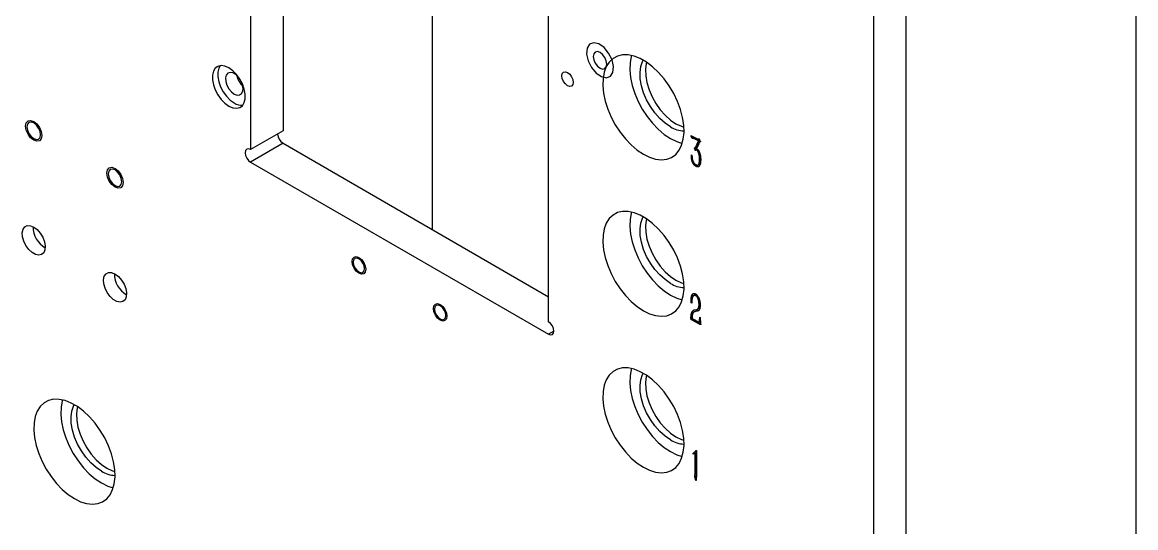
# Model space of a CAD drawing. Extents: x 2 to 292, y 3 to 207.
# Drawn here: x 263.15 to 292.2, y 134.4 to 147.59 of the extents above; entities that cross this region are included whole.
import ezdxf

# ---------------------------------------------------------------- set-up
doc = ezdxf.new("R2010")
doc.units = 0
doc.linetypes.add('SLD-中心线', pattern=[34.29, 30.48, -1.27, 1.27, -1.27])
doc.linetypes.add('SLD-实线', pattern=[0])
doc.layers.get('0').update_dxf_attribs({"linetype": 'CONTINUOUS'})
doc.layers.add('粗实线', color=7, linetype='SLD-实线')

msp = doc.modelspace()

# ---------------------------------------------------------------- linework, layer by layer
at = {"color": 7, "linetype": 'SLD-实线'}
for p, q in [((269.10182309, 170.55810228), (269.10182309, 144.26548839)), ((269.95035123, 170.39487378), (269.95035123, 144.75533326)), ((286.21380644, 121.15883069), (286.21380644, 168.51819642)), ((285.3652783, 120.66898582), (285.3652783, 168.02835155)), ((276.87999764, 139.7752438), (276.87999764, 166.06785769)), ((269.95035123, 144.75533326), (269.10182309, 144.26548839)), ((269.95035123, 144.42871688), (269.10182309, 143.93887201)), ((269.95035123, 144.42871688), (276.87999803, 140.42831693)), ((280.61382887, 144.62087081), (280.60545557, 144.61603701)), ((280.63091964, 144.55783904), (280.60545557, 144.61603701)), ((280.64506179, 144.56600313), (280.62380186, 144.61459213)), ((280.62775547, 144.61255907), (280.66030021, 144.59498935)), ((280.64506179, 144.56600313), (280.63091964, 144.55783904)), ((280.64101487, 144.55670903), (280.63091964, 144.55783904)), ((280.65515701, 144.56487312), (280.64101487, 144.55670903)), ((280.65515701, 144.56487312), (280.64506179, 144.56600313)), ((280.66030021, 144.59498935), (280.78852251, 144.53854127)), ((280.68875648, 144.55609003), (280.67461433, 144.54792595)), ((280.70505068, 144.53627106), (280.67461433, 144.54792595)), ((280.71919283, 144.54443515), (280.68875648, 144.55609003)), ((280.71919283, 144.54443515), (280.70505068, 144.53627106)), ((280.76110072, 144.41222079), (280.79364546, 144.49330394)), ((280.77524287, 144.42038488), (280.76110072, 144.41222079)), ((280.77524287, 144.42038488), (280.80778761, 144.50146803)), ((280.78852251, 144.53854127), (280.79861774, 144.5433269)), ((280.80778761, 144.50146803), (280.79364546, 144.49330394)), ((280.79861774, 144.5433269), (280.80675419, 144.54802534)), ((280.80675465, 144.54802423), (280.79861774, 144.5433269)), ((280.81895886, 144.52323266), (280.83839593, 144.48382532)), ((280.83415573, 144.467455), (280.82001359, 144.45929091)), ((280.83116353, 144.46346766), (280.82001359, 144.45929091)), ((280.84287203, 144.47022683), (280.83116353, 144.46346766)), ((280.84530568, 144.47163174), (280.83415573, 144.467455)), ((280.68681901, 144.31295182), (280.69495546, 144.31190862)), ((280.70291993, 144.30832753), (280.68877778, 144.30016345)), ((280.70505068, 144.25440518), (280.68877778, 144.30016345)), ((280.69495546, 144.31190862), (280.70821486, 144.30999562)), ((280.70291993, 144.30832753), (280.70208121, 144.31088078)), ((280.71919283, 144.26256927), (280.70291993, 144.30832753)), ((280.71919283, 144.26256927), (280.70505068, 144.25440518)), ((280.722357, 144.31815971), (280.70821486, 144.30999562)), ((280.7275002, 144.25901843), (280.72041848, 144.24779547)), ((280.74164234, 144.26718252), (280.7275002, 144.25901843)), ((280.7437731, 144.25188621), (280.7275002, 144.25901843)), ((280.76516895, 144.34184155), (280.73458192, 144.29251262)), ((280.75791524, 144.2600503), (280.74164234, 144.26718252)), ((280.75791524, 144.2600503), (280.7437731, 144.25188621)), ((269.10182309, 143.93887201), (276.87999764, 139.44862742)), ((280.60846907, 144.1245121), (280.61961902, 144.11807537)), ((280.6095238, 144.07814343), (280.60846907, 144.1245121)), ((280.62366594, 144.08630752), (280.6095238, 144.07814343)), ((280.78020513, 143.86590381), (280.7978828, 143.87610891)), ((280.83310101, 144.08284729), (280.81895886, 144.07468321)), ((280.74269707, 143.83559742), (280.72855492, 143.82743333)), ((280.61748827, 140.38768829), (280.60334612, 140.3795242)), ((280.68186623, 140.46410818), (280.66418855, 140.45390308)), ((280.7365194, 140.45868837), (280.72237725, 140.45052428)), ((280.61748827, 140.27842194), (280.60334612, 140.27025785)), ((280.61871497, 140.26138561), (280.60334612, 140.27025785)), ((280.61909511, 140.27749433), (280.61748827, 140.27842194)), ((280.61961902, 140.29966374), (280.61871497, 140.26138561)), ((280.70309191, 140.08931598), (280.74482782, 140.09584528)), ((280.76778235, 140.10262275), (280.78546002, 140.11282785)), ((280.81486933, 140.31010735), (280.80072719, 140.30194327)), ((280.61342004, 139.94601167), (280.5992779, 139.93784758)), ((280.62667944, 139.83030818), (280.61253729, 139.82214409)), ((280.81489064, 139.71124379), (280.61253729, 139.82214409)), ((280.62685142, 139.90783622), (280.62474197, 139.85981431)), ((280.62474197, 139.85981431), (280.80675419, 139.76170065)), ((280.82903278, 139.71940788), (280.62667944, 139.83030818)), ((280.69168433, 140.03833262), (280.67400666, 140.02812752)), ((280.728384, 140.04998138), (280.69024848, 140.03664355)), ((280.728384, 140.04998138), (280.71424186, 140.0418173)), ((280.76411422, 140.04939071), (280.71424186, 140.0418173)), ((280.77825637, 140.0575548), (280.728384, 140.04998138)), ((280.77825637, 140.0575548), (280.76411422, 140.04939071)), ((280.82212304, 139.79510832), (280.82619126, 139.89506698)), ((280.83626518, 139.8032724), (280.82212304, 139.79510832)), ((280.82619126, 139.89506698), (280.84035471, 139.8868906)), ((280.83626518, 139.8032724), (280.83968434, 139.8872771)), ((280.84035471, 139.8868906), (280.84547766, 139.72890643)), ((280.82903278, 139.71940788), (280.81489064, 139.71124379)), ((280.81515089, 139.75997428), (280.82929304, 139.76813836)), ((280.66630591, 136.35074884), (280.65216376, 136.34258476)), ((280.65623199, 136.32022692), (280.65216376, 136.34258476)), ((280.70911891, 136.3425901), (280.65623199, 136.32022692)), ((280.67037413, 136.32839101), (280.65623199, 136.32022692)), ((280.67037413, 136.32839101), (280.66630591, 136.35074884)), ((280.72326105, 136.35075419), (280.67037413, 136.32839101)), ((280.70821486, 135.88273142), (280.70911891, 136.3425901)), ((280.72326105, 136.35075419), (280.70911891, 136.3425901)), ((280.71529658, 136.40009445), (280.7275002, 136.41897455)), ((280.72943872, 136.40825854), (280.71529658, 136.40009445)), ((280.722357, 135.8908955), (280.72326105, 136.35075419)), ((280.7275002, 136.41897455), (280.73865015, 136.41253782)), ((280.72943872, 136.40825854), (280.73395581, 136.41524731)), ((280.73865015, 136.41253782), (280.73759542, 135.78938705)), ((280.7151246, 135.73064887), (280.70098246, 135.72248478)), ((280.71228308, 135.67368055), (280.70098246, 135.72248478)), ((280.722357, 135.8908955), (280.70821486, 135.88273142)), ((280.72642522, 135.68184463), (280.7151246, 135.73064887)), ((280.72642522, 135.68184463), (280.71228308, 135.67368055)), ((280.7172543, 135.65549926), (280.71228308, 135.67368055)), ((280.73139645, 135.66366335), (280.7172543, 135.65549926)), ((280.7300297, 135.64164966), (280.7244867, 135.63844975)), ((280.73139645, 135.66366335), (280.72642522, 135.68184463))]:
    msp.add_line(p, q, dxfattribs=at)
at = {"color": 7, "linetype": 'SLD-中心线'}
msp.add_line((273.83943869, 169.12944105), (273.83943869, 142.18359425), dxfattribs=at)
at = {"color": 8, "linetype": 'SLD-实线'}
msp.add_line((277.02141899, 139.53026822), (276.87999764, 139.44862742), dxfattribs=at)
at = {"color": 7, "linetype": 'SLD-实线', "flags": 128}
for points in [[(278.56160553, 146.27877555), (278.57542644, 146.42929461), (278.53566985, 146.60478596), (278.44838835, 146.77853263), (278.32686975, 146.92408328), (278.18961415, 147.01927913), (278.05751748, 147.04962748), (277.95069025, 147.01050806), (277.88539595, 146.90787646), (277.87157504, 146.75735741), (277.91133162, 146.58186606), (277.99861313, 146.40811938), (278.12013173, 146.26256873), (278.25738733, 146.16737289), (278.389484, 146.13702454), (278.49631123, 146.17614395), (278.56160553, 146.27877555)], [(278.22350074, 146.79746121), (278.15585123, 146.82097558), (278.09850074, 146.80983236), (278.06018037, 146.76572801), (278.04672404, 146.69537702), (278.06018037, 146.60948969), (278.09850074, 146.52114159), (278.15585123, 146.4437829), (278.22350074, 146.3891908), (278.29115025, 146.36567644), (278.34850074, 146.37681966), (278.38682111, 146.420924), (278.40027743, 146.49127499), (278.38682111, 146.57716232), (278.34850074, 146.66551043), (278.29115025, 146.74286911), (278.22350074, 146.79746121)], [(268.53613783, 145.40042663), (268.63936311, 145.35530969), (268.7365893, 145.34176143), (268.82216584, 145.36057023), (268.89111967, 145.41064284), (268.9394434, 145.48906798), (268.96432795, 145.5912893), (268.96432795, 145.71136579), (268.9394434, 145.8423182), (268.89111967, 145.97653735), (268.82216584, 146.10622174), (268.7365893, 146.22383511), (268.63936311, 146.32254244), (268.53613783, 146.39660625), (268.43291256, 146.4417238), (268.33568637, 146.45527145), (268.25010983, 146.43646264), (268.181156, 146.38639064), (268.13283253, 146.30796474), (268.10794772, 146.20574357), (268.10794772, 146.08566709), (268.13283253, 145.95471452), (268.181156, 145.82049614), (268.25010983, 145.69081114), (268.33568637, 145.57319776), (268.43291256, 145.47449105), (268.53613783, 145.40042663)], [(268.31018117, 146.45323578), (268.27425388, 146.38960555), (268.24936906, 146.28738438), (268.24936906, 146.16730789), (268.27425388, 146.03635533), (268.32257735, 145.90213694), (268.39153117, 145.77245194), (268.47710772, 145.65483857), (268.57433391, 145.55613185), (268.67755918, 145.48206743)], [(279.35487112, 144.14396909), (279.51678035, 144.06485538), (279.67489425, 144.01630432), (279.82550707, 143.99945443), (279.965089, 144.01470021), (280.09036734, 144.06168454), (280.19840658, 144.139306), (280.28667472, 144.24574502), (280.35310132, 144.37850769), (280.39613009, 144.53448114), (280.41475373, 144.71000959), (280.4085339, 144.90097949), (280.37761708, 145.10291416), (280.32272819, 145.31108025), (280.2451527, 145.52059951), (280.14671136, 145.72655922), (280.02970855, 145.92413368), (279.89688908, 146.10869058), (279.75136444, 146.27590515), (279.59654642, 146.42185737), (279.43606386, 146.54312626), (279.27367838, 146.6368694), (279.11319688, 146.70088912), (278.95837886, 146.73368598), (278.81285422, 146.73449059), (278.68003475, 146.70328378), (278.56303194, 146.64079789), (278.4645906, 146.54849614), (278.38701511, 146.42854363), (278.33212621, 146.28375091), (278.30120939, 146.11751204), (278.29498957, 145.93372339), (278.31361215, 145.73669316), (278.35664198, 145.53103913), (278.42306857, 145.32158194), (278.51133567, 145.1132313), (278.6193749, 144.9108704), (278.7446543, 144.71924216), (278.88423518, 144.54283912), (279.03484905, 144.38579455), (279.19296295, 144.25179119), (279.35487112, 144.14396909)], [(279.04702596, 146.71858362), (279.03923301, 146.69195497), (279.00831619, 146.5257161), (279.00209637, 146.34192746), (279.02071895, 146.14489722), (279.06374878, 145.9392432), (279.13017537, 145.72978601), (279.21844246, 145.52143537), (279.32648169, 145.31907447), (279.45176109, 145.12744623), (279.59134197, 144.95104319), (279.74195584, 144.79399862), (279.90006975, 144.65999525), (280.06197792, 144.55217316)], [(280.06197792, 144.85837597), (279.91993672, 144.95513702), (279.78246107, 145.07831303), (279.65396903, 145.22394483), (279.53859098, 145.38735169), (279.44003479, 145.56328162), (279.36146885, 145.7460801), (279.30541775, 145.92987172), (279.27368223, 146.10875), (279.26728434, 146.27696455), (279.28642849, 146.42910927), (279.33049829, 146.56029477), (279.34941906, 146.59672287)], [(279.43589672, 146.5432375), (279.42784984, 146.51075007), (279.40870569, 146.35860535), (279.41510358, 146.1903908), (279.4468391, 146.01151253), (279.50289019, 145.8277209), (279.58145613, 145.64492243), (279.68001232, 145.4689925), (279.79539038, 145.30558563), (279.92388242, 145.15995383), (280.06135806, 145.03677783), (280.20339927, 144.94001678)], [(268.67755918, 145.71478185), (268.75217833, 145.68608397), (268.81871135, 145.68925313), (268.86994822, 145.7239466), (268.90033689, 145.7864049), (268.90658384, 145.86985884), (268.88801288, 145.96526538), (268.84663574, 146.06228591), (268.78693657, 146.15040595), (268.71538466, 146.22007786), (268.6397337, 146.26375023), (268.56818179, 146.2766904), (268.50848262, 146.25749756), (268.46710548, 146.20825005), (268.44853452, 146.13428508), (268.45478148, 146.04361856), (268.48517014, 145.94607426), (268.53640701, 145.85222395), (268.60294003, 145.77223741), (268.67755918, 145.71478185)], [(277.37497234, 146.27495471), (277.43179788, 146.22909744), (277.47997278, 146.16411584), (277.51216138, 146.08990377), (277.52346517, 146.01775819), (277.51216138, 145.95866369), (277.47997278, 145.92161578), (277.43179788, 145.91225574), (277.37497234, 145.93200785), (277.31814679, 145.97786512), (277.26997295, 146.04284611), (277.23778329, 146.11705879), (277.22648056, 146.18920376), (277.23778329, 146.24829887), (277.26997295, 146.28534616), (277.31814679, 146.29470681), (277.37497234, 146.27495471)], [(263.44496901, 144.50991946), (263.3637896, 144.57542998), (263.29496901, 144.6682604), (263.24898457, 144.77427812), (263.23283698, 144.87734292), (263.24898457, 144.96176411), (263.29496901, 145.01468933), (263.3637896, 145.02806119), (263.44496901, 144.99984395), (263.52614843, 144.93433343), (263.59496901, 144.84150301), (263.64095346, 144.73548529), (263.65710105, 144.63242049), (263.64095346, 144.5479993), (263.59496901, 144.49507408), (263.52614843, 144.48170222), (263.44496901, 144.50991946)], [(263.44496903, 144.55074619), (263.51261854, 144.52723196), (263.56996901, 144.53837588), (263.60828939, 144.58247997), (263.62174569, 144.65283021), (263.60828939, 144.73871798), (263.56996901, 144.82706584), (263.51261854, 144.9044252), (263.44496903, 144.95901743), (263.37731945, 144.9825317), (263.31996905, 144.97138775), (263.28164861, 144.92728369), (263.26819231, 144.85693223), (263.28164861, 144.77104568), (263.31996905, 144.68269778), (263.37731945, 144.60533846), (263.44496903, 144.55074619)], [(280.20339927, 144.94001678), (280.34544047, 144.87278055), (280.41244553, 144.85162255)], [(280.06197792, 144.55217316), (280.22388714, 144.47305945), (280.36982482, 144.42718042)], [(269.10182309, 144.26548839), (269.0477039, 144.28429929), (269.00182337, 144.2753851), (268.9711668, 144.24010161), (268.96040197, 144.18382057), (268.9711668, 144.11511071), (269.00182337, 144.04443252), (269.0477039, 143.98254518), (269.10182309, 143.93887201)], [(265.56628935, 143.28530729), (265.48510994, 143.35081781), (265.41628935, 143.44364823), (265.37030491, 143.54966596), (265.35415732, 143.65273075), (265.37030491, 143.73715194), (265.41628935, 143.79007716), (265.48510994, 143.80344902), (265.56628935, 143.77523178), (265.64746877, 143.70972126), (265.71628935, 143.61689084), (265.7622738, 143.51087312), (265.77842139, 143.40780832), (265.7622738, 143.32338713), (265.71628935, 143.27046192), (265.64746877, 143.25709006), (265.56628935, 143.28530729)], [(265.56628933, 143.32613405), (265.6339389, 143.30261978), (265.69128931, 143.31376374), (265.72960975, 143.35786779), (265.74306605, 143.42821803), (265.72960975, 143.51410581), (265.69128931, 143.6024537), (265.6339389, 143.67981302), (265.56628933, 143.73440529), (265.49863982, 143.75791952), (265.44128935, 143.74677561), (265.40296897, 143.70267151), (265.38951267, 143.63232006), (265.40296897, 143.5464335), (265.44128935, 143.45808564), (265.49863982, 143.38072628), (265.56628933, 143.32613405)], [(279.35487112, 140.06126528), (279.51678035, 139.98215096), (279.67489425, 139.9336002), (279.82550707, 139.91675031), (279.965089, 139.93199578), (280.09036734, 139.97898042), (280.19840658, 140.05660218), (280.28667472, 140.1630412), (280.35310132, 140.29580357), (280.39613009, 140.45177733), (280.41475373, 140.62730547), (280.4085339, 140.81827537), (280.37761708, 141.02021004), (280.32272819, 141.22837644), (280.2451527, 141.43789554), (280.14671136, 141.64385494), (280.02970855, 141.84142987), (279.89688908, 142.02598662), (279.75136444, 142.19320118), (279.59654642, 142.33915355), (279.43606386, 142.46042198), (279.27367838, 142.55416513), (279.11319688, 142.6181853), (278.95837886, 142.65098201), (278.81285422, 142.65178662), (278.68003475, 142.62057997), (278.56303194, 142.55809362), (278.4645906, 142.46579217), (278.38701511, 142.34583981), (278.33212621, 142.20104679), (278.30120939, 142.03480792), (278.29498957, 141.85101927), (278.31361215, 141.65398934), (278.35664198, 141.44833501), (278.42306857, 141.23887813), (278.51133567, 141.03052749), (278.6193749, 140.82816628), (278.7446543, 140.63653774), (278.88423518, 140.460135), (279.03484905, 140.30309043), (279.19296295, 140.16908676), (279.35487112, 140.06126528)], [(279.04702596, 142.63587935), (279.03923301, 142.60925085), (279.00831619, 142.44301198), (279.00209637, 142.25922334), (279.02071895, 142.06219341), (279.06374878, 141.85653908), (279.13017537, 141.64708219), (279.21844246, 141.43873155), (279.32648169, 141.23637035), (279.45176109, 141.0447418), (279.59134197, 140.86833907), (279.74195584, 140.7112945), (279.90006975, 140.57729083), (280.06197792, 140.46946934)], [(280.06197792, 140.77567185), (279.91993672, 140.87243321), (279.78246107, 140.9956086), (279.65396903, 141.1412404), (279.53859098, 141.30464757), (279.44003479, 141.4805778), (279.36146885, 141.66337598), (279.30541775, 141.84716791), (279.27368223, 142.02604588), (279.26728434, 142.19426028), (279.28642849, 142.34640515), (279.33049829, 142.47759095), (279.34941906, 142.5140189)], [(279.43589672, 142.46053368), (279.42784984, 142.42804595), (279.40870569, 142.27590108), (279.41510358, 142.10768668), (279.4468391, 141.92880871), (279.50289019, 141.74501678), (279.58145613, 141.56221861), (279.68001232, 141.38628838), (279.79539038, 141.22288121), (279.92388242, 141.07724941), (280.06135806, 140.95407401), (280.20339927, 140.85731266)], [(263.44496903, 142.2440189), (263.53354893, 142.17746549), (263.61425817, 142.08598991), (263.67992533, 141.9777206), (263.72471551, 141.86227882), (263.74464906, 141.74992066), (263.73795469, 141.65062997), (263.70522727, 141.57323026), (263.64937479, 141.52459646), (263.57535992, 141.50905219), (263.48975928, 141.52797809), (263.40017872, 141.57969184), (263.31457807, 141.65959834), (263.2405632, 141.76059836), (263.18471073, 141.87371806), (263.1519833, 141.98890405), (263.14528894, 142.0959239), (263.16522242, 142.18526731), (263.21001267, 142.24899541), (263.27567983, 142.28144703), (263.35638907, 142.2797377), (263.44496903, 142.2440189)], [(271.93025039, 141.04041721), (271.86260087, 141.09500931), (271.80525039, 141.17236799), (271.76693001, 141.2607161), (271.75347369, 141.34660343), (271.76693001, 141.41695442), (271.80525039, 141.46105876), (271.86260087, 141.47220198), (271.93025039, 141.44868762), (271.9978999, 141.39409552), (272.05525039, 141.31673684), (272.09357076, 141.22838873), (272.10702708, 141.1425014), (272.09357076, 141.07215041), (272.05525039, 141.02804606), (271.9978999, 141.01690285), (271.93025039, 141.04041721)], [(271.93025015, 141.0730784), (271.98707622, 141.0533266), (272.03525059, 141.06268755), (272.06743972, 141.09973455), (272.07874298, 141.15882935), (272.06743972, 141.23097462), (272.03525059, 141.30518761), (271.98707622, 141.37016829), (271.93025015, 141.41602648), (271.87342461, 141.43577797), (271.82525023, 141.42641824), (271.7930611, 141.38937003), (271.78175785, 141.33027522), (271.7930611, 141.25812995), (271.82525023, 141.18391818), (271.87342461, 141.11893628), (271.93025015, 141.0730784)], [(265.56628933, 141.01940676), (265.65486929, 140.95285331), (265.73557853, 140.86137773), (265.80124569, 140.75310843), (265.84603594, 140.6376666), (265.86596942, 140.52530849), (265.85927505, 140.42601779), (265.82654763, 140.34861808), (265.77069515, 140.29998428), (265.69668028, 140.28444001), (265.61107964, 140.30336591), (265.52149908, 140.35507966), (265.43589844, 140.43498617), (265.36188357, 140.53598618), (265.30603109, 140.64910588), (265.27330367, 140.76429187), (265.2666093, 140.87131172), (265.28654285, 140.96065509), (265.33133303, 141.02438323), (265.39700019, 141.05683485), (265.47770943, 141.05512552), (265.56628933, 141.01940676)], [(280.20339927, 140.85731266), (280.34544047, 140.79007673), (280.41244553, 140.76891843)], [(280.06197792, 140.46946934), (280.22388714, 140.39035502), (280.36982482, 140.3444763)], [(274.05157073, 139.81580504), (273.98392122, 139.87039714), (273.92657073, 139.94775582), (273.88825036, 140.03610393), (273.87479403, 140.12199126), (273.88825036, 140.19234225), (273.92657073, 140.2364466), (273.98392122, 140.24758982), (274.05157073, 140.22407545), (274.11922024, 140.16948335), (274.17657073, 140.09212467), (274.2148911, 140.00377656), (274.22834742, 139.91788923), (274.2148911, 139.84753824), (274.17657073, 139.8034339), (274.11922024, 139.79229068), (274.05157073, 139.81580504)], [(274.0515711, 139.84846588), (274.10839665, 139.82871439), (274.15657049, 139.83807564), (274.18876015, 139.87512233), (274.20006288, 139.93421744), (274.18876015, 140.00636241), (274.15657049, 140.0805757), (274.10839665, 140.14555608), (274.0515711, 140.19141396), (273.99474556, 140.21116545), (273.94657066, 140.20180602), (273.91438206, 140.16475751), (273.90307827, 140.105663), (273.91438206, 140.03351743), (273.94657066, 139.95930596), (273.99474556, 139.89432376), (274.0515711, 139.84846588)], [(276.87999764, 139.44862742), (276.93411735, 139.4298156), (276.97999736, 139.43873071), (277.01065392, 139.47401359), (277.02141928, 139.53029433), (277.01065392, 139.59900448), (276.97999736, 139.66968329), (276.93411735, 139.73156971), (276.87999764, 139.7752438)], [(279.35487112, 135.97856146), (279.51678035, 135.89944714), (279.67489425, 135.85089578), (279.82550707, 135.83404649), (279.965089, 135.84929197), (280.09036734, 135.8962766), (280.19840658, 135.97389776), (280.28667472, 136.08033677), (280.35310132, 136.21309975), (280.39613009, 136.36907351), (280.41475373, 136.54460165), (280.4085339, 136.73557155), (280.37761708, 136.93750623), (280.32272819, 137.14567201), (280.2451527, 137.35519112), (280.14671136, 137.56115113), (280.02970855, 137.75872544), (279.89688908, 137.9432828), (279.75136444, 138.11049676), (279.59654642, 138.25644913), (279.43606386, 138.37771817), (279.27367838, 138.47146131), (279.11319688, 138.53548088), (278.95837886, 138.56827759), (278.81285422, 138.5690828), (278.68003475, 138.53787554), (278.56303194, 138.4753898), (278.4645906, 138.38308774), (278.38701511, 138.26313539), (278.33212621, 138.11834297), (278.30120939, 137.9521041), (278.29498957, 137.76831545), (278.31361215, 137.57128552), (278.35664198, 137.36563119), (278.42306857, 137.1561737), (278.51133567, 136.94782306), (278.6193749, 136.74546247), (278.7446543, 136.55383392), (278.88423518, 136.37743119), (279.03484905, 136.22038601), (279.19296295, 136.08638295), (279.35487112, 135.97856146)], [(279.04702596, 138.55317492), (279.03923301, 138.52654704), (279.00831619, 138.36030817), (279.00209637, 138.17651952), (279.02071895, 137.97948959), (279.06374878, 137.77383526), (279.13017537, 137.56437777), (279.21844246, 137.35602713), (279.32648169, 137.15366653), (279.45176109, 136.96203799), (279.59134197, 136.78563525), (279.74195584, 136.62859007), (279.90006975, 136.49458701), (280.06197792, 136.38676553)], [(280.06197792, 136.69296804), (279.91993672, 136.78972939), (279.78246107, 136.91290479), (279.65396903, 137.05853719), (279.53859098, 137.22194376), (279.44003479, 137.39787399), (279.36146885, 137.58067216), (279.30541775, 137.76446409), (279.27368223, 137.94334206), (279.26728434, 138.11155585), (279.28642849, 138.26370072), (279.33049829, 138.39488714), (279.34941906, 138.43131509)], [(279.43589672, 138.37782987), (279.42784984, 138.34534153), (279.40870569, 138.19319666), (279.41510358, 138.02498287), (279.4468391, 137.8461049), (279.50289019, 137.66231297), (279.58145613, 137.47951479), (279.68001232, 137.30358456), (279.79539038, 137.140178), (279.92388242, 136.99454559), (280.06135806, 136.8713702), (280.20339927, 136.77460884)], [(264.50562918, 135.16062747), (264.66753819, 135.08151206), (264.82565221, 135.03296184), (264.97626512, 135.01611128), (265.11584679, 135.03135813), (265.2411254, 135.07834261), (265.34916463, 135.15596376), (265.43743212, 135.26240316), (265.50385891, 135.39516603), (265.54688808, 135.55113834), (265.56551099, 135.72666812), (265.55929124, 135.91763676), (265.52837448, 136.1195714), (265.47348539, 136.32773791), (265.39591063, 136.5372566), (265.29746843, 136.7432171), (265.18046621, 136.94079168), (265.04764634, 137.12534805), (264.90212207, 137.29256301), (264.74730433, 137.43851461), (264.58682192, 137.55978418), (264.42443644, 137.65352732), (264.26395403, 137.7175468), (264.10913629, 137.75034396), (263.96361201, 137.75114774), (263.83079215, 137.71994193), (263.71378993, 137.65745524), (263.61534773, 137.56515368), (263.53777297, 137.4452009), (263.48288388, 137.30040799), (263.45196712, 137.13416908), (263.44574737, 136.95038161), (263.46437028, 136.75335028), (263.50739945, 136.54769754), (263.57382624, 136.33823994), (263.66209372, 136.12988907), (263.77013296, 135.92752847), (263.89541156, 135.73590039), (264.03499323, 135.55949598), (264.18560615, 135.40245257), (264.34372017, 135.26844822), (264.50562918, 135.16062747)], [(264.19778316, 137.73524142), (264.18999067, 137.70861206), (264.15907392, 137.54237315), (264.15285416, 137.35858568), (264.17147708, 137.16155434), (264.21450624, 136.95590161), (264.28093304, 136.74644401), (264.36920052, 136.53809314), (264.47723975, 136.33573254), (264.60251836, 136.14410445), (264.74210003, 135.96770004), (264.89271295, 135.81065663), (265.05082697, 135.67665229), (265.21273598, 135.56883153)], [(265.21273598, 135.87503405), (265.07069484, 135.97179415), (264.933219, 136.09496966), (264.80472709, 136.2406032), (264.68934894, 136.40400861), (264.59079285, 136.57994), (264.51222651, 136.7627384), (264.45617515, 136.94652926), (264.42444029, 137.12540807), (264.41804187, 137.29362216), (264.43718556, 137.4457673), (264.48125608, 137.57695208), (264.5001764, 137.6133803)], [(264.58665478, 137.55989466), (264.57860691, 137.52740811), (264.55946322, 137.37526297), (264.56586164, 137.20704887), (264.5975965, 137.02817007), (264.65364786, 136.8443792), (264.73221419, 136.6615808), (264.83077028, 136.48564941), (264.94614844, 136.32224401), (265.07464035, 136.17661046), (265.21211619, 136.05343495), (265.35415732, 135.95667485)], [(280.20339927, 136.77460884), (280.34544047, 136.70737292), (280.41244553, 136.686214)], [(280.06197792, 136.38676553), (280.22388714, 136.30765121), (280.36982482, 136.26177188)], [(265.35415732, 135.95667485), (265.49619846, 135.88943775), (265.56320314, 135.86828027)], [(265.21273598, 135.56883153), (265.37464499, 135.48971612), (265.52058203, 135.4438396)]]:
    msp.add_lwpolyline(points, dxfattribs=at)
at = {"color": 7, "linetype": 'SLD-实线'}
for centre, radius, start, end in [((269.25828807, 146.31540504), 0.53192639, 192.47864915, 227.516017469), ((268.87058833, 145.77316539), 0.34928251, 236.451355953, 275.409407246), ((280.44026926, 145.46149519), 0.71193899, 237.903042999, 268.00759626), ((270.10875509, 144.68346936), 0.29998434, 181.867726542, 238.126851554), ((264.05694604, 142.25027557), 0.62916788, 179.718187949, 240.27646939), ((266.17826641, 141.02566339), 0.62916788, 179.718187949, 240.27646939), ((280.44026881, 141.37878963), 0.71193754, 237.903011548, 268.007627711), ((280.44027414, 137.29609919), 0.71195169, 237.903220326, 268.007238685), ((265.59101761, 136.47812077), 0.71190631, 237.902315365, 268.00821495)]:
    msp.add_arc(centre, radius, start, end, dxfattribs=at)
for points, knots in [([(280.60545572, 144.61603689), (280.60438047, 144.61836065), (280.60254491, 144.62232755), (280.60102107, 144.62725153), (280.59988994, 144.63071418), (280.60090374, 144.63295826), (280.60491259, 144.63021974), (280.60793933, 144.62599092), (280.61180533, 144.6213716), (280.61625324, 144.61846808), (280.62164569, 144.61498965), (280.62559788, 144.6134174), (280.62775527, 144.61255916)], [0, 0, 0, 0, 0.1323589942, 0.2259509366, 0.2829398404, 0.3190947808, 0.3965341466, 0.519662492, 0.6050472624, 0.7088782, 0.8410843841, 1, 1, 1, 1]), ([(280.67461447, 144.54792582), (280.67325451, 144.54838075), (280.66954418, 144.54962192), (280.66268262, 144.55112332), (280.65280072, 144.55380317), (280.64527924, 144.55565769), (280.64101447, 144.55670922)], [0, 0, 0, 0, 0.1196153229, 0.3263432745, 0.6180282555, 1, 1, 1, 1]), ([(280.68875661, 144.5560899), (280.68739665, 144.55654483), (280.68368631, 144.557786), (280.67682476, 144.5592874), (280.66694285, 144.56196725), (280.65942137, 144.56382177), (280.6551566, 144.5648733)], [0, 0, 0, 0, 0.1196153229, 0.3263432745, 0.6180282555, 1, 1, 1, 1]), ([(280.79364587, 144.49330374), (280.7865675, 144.49659009), (280.77112284, 144.50376075), (280.75141273, 144.51375334), (280.73502448, 144.52220488), (280.72377934, 144.52760843), (280.71393241, 144.5322759), (280.707862, 144.53500651), (280.70505035, 144.53627126)], [0, 0, 0, 0, 0.2400190035, 0.5237096352, 0.6663477982, 0.7938844517, 0.9045326145, 1, 1, 1, 1]), ([(280.807788, 144.50146782), (280.80070963, 144.50475418), (280.78526497, 144.51192484), (280.76555486, 144.52191743), (280.74916662, 144.53036896), (280.73792147, 144.53577251), (280.72807455, 144.54043998), (280.72200414, 144.54317059), (280.71919248, 144.54443534)], [0, 0, 0, 0, 0.2400190035, 0.5237096352, 0.6663477982, 0.7938844517, 0.9045326145, 1, 1, 1, 1]), ([(280.72235661, 144.31816005), (280.72461362, 144.32225259), (280.72896145, 144.33013632), (280.73530318, 144.34148869), (280.74121944, 144.35185747), (280.74627962, 144.36172716), (280.75099801, 144.37051887), (280.75520035, 144.37845649), (280.75883145, 144.38557525), (280.76265423, 144.39359898), (280.76661904, 144.40198301), (280.77045731, 144.41022102), (280.77324855, 144.41607706), (280.77469162, 144.41919439), (280.77524271, 144.42038486)], [0, 0, 0, 0, 0.1229894698, 0.2369231346, 0.3428715186, 0.4387363517, 0.5255399363, 0.6043605121, 0.6736207002, 0.7333324295, 0.8330590293, 0.911996383, 0.9663927102, 1, 1, 1, 1]), ([(280.82001358, 144.45929093), (280.81675513, 144.45171569), (280.81057267, 144.43734272), (280.80166496, 144.41695043), (280.79351405, 144.39895192), (280.78635698, 144.38301207), (280.77978312, 144.36959606), (280.774356, 144.35812509), (280.76946983, 144.3492293), (280.76648119, 144.344096), (280.76516874, 144.34184171)], [0, 0, 0, 0, 0.188412596, 0.3574864497, 0.5096204518, 0.6434181449, 0.759306512, 0.8578576935, 0.9375783519, 1, 1, 1, 1]), ([(280.80675439, 144.54802521), (280.80700672, 144.54753269), (280.80804114, 144.54551364), (280.81026806, 144.5408446), (280.81422783, 144.53312267), (280.81722159, 144.52686433), (280.81895888, 144.52323261)], [0, 0, 0, 0, 0.0599600701, 0.2458029909, 0.5623379452, 1, 1, 1, 1]), ([(280.83839565, 144.48382542), (280.83970086, 144.48111503), (280.84186991, 144.47661079), (280.84347909, 144.47048083), (280.84183017, 144.46790894), (280.83952674, 144.46621815), (280.83579286, 144.46474578), (280.83283448, 144.46392909), (280.83116336, 144.46346777)], [0, 0, 0, 0, 0.2365048753, 0.3930336197, 0.4712979919, 0.5993756411, 0.7736958156, 1, 1, 1, 1]), ([(280.6887777, 144.30016364), (280.68760148, 144.30293264), (280.685551, 144.30775978), (280.68643994, 144.31139981), (280.68681895, 144.31295181)], [0, 0, 0, 0, 0.5736296112, 1, 1, 1, 1]), ([(280.72041896, 144.24779525), (280.71947375, 144.24643275), (280.71782603, 144.24405757), (280.71557443, 144.24096065), (280.71377611, 144.23942352), (280.71241114, 144.23799143), (280.71043797, 144.23987735), (280.70916882, 144.24316205), (280.70713996, 144.24809023), (280.70582022, 144.25207878), (280.70505035, 144.25440548)], [0, 0, 0, 0, 0.2073785631, 0.3615117357, 0.4704322932, 0.5360111529, 0.5809202493, 0.6659899241, 0.8051569835, 1, 1, 1, 1]), ([(280.70821447, 144.30999597), (280.71047148, 144.31408851), (280.71481932, 144.32197224), (280.72116105, 144.33332461), (280.7270773, 144.34369339), (280.73213748, 144.35356308), (280.73685587, 144.36235479), (280.74105821, 144.37029241), (280.74468931, 144.37741117), (280.7485121, 144.3854349), (280.75247691, 144.39381893), (280.75631518, 144.40205694), (280.75910641, 144.40791298), (280.76054949, 144.41103031), (280.76110057, 144.41222078)], [0, 0, 0, 0, 0.1229894698, 0.2369231346, 0.3428715186, 0.4387363517, 0.5255399363, 0.6043605121, 0.6736207002, 0.7333324295, 0.8330590293, 0.911996383, 0.9663927102, 1, 1, 1, 1]), ([(280.7230432, 144.25195269), (280.72255184, 144.25317927), (280.72113896, 144.25668693), (280.71996235, 144.26024286), (280.71919248, 144.26256956)], [0.70221778817, 0.70221778817, 0.70221778817, 0.70221778817, 0.80515698346, 1, 1, 1, 1]), ([(280.73458219, 144.29251233), (280.73819762, 144.29075853), (280.7451218, 144.2873997), (280.75568896, 144.28251812), (280.76720249, 144.27419518), (280.77730085, 144.26370176), (280.78589279, 144.25298702), (280.79277751, 144.24326473), (280.79935483, 144.23199715), (280.80606167, 144.21934317), (280.81278417, 144.20498033), (280.81896387, 144.18871699), (280.82539685, 144.17050576), (280.83344204, 144.14376733), (280.84213521, 144.10918659), (280.84741704, 144.06900708), (280.85002666, 144.03029975), (280.85040978, 144.00532137), (280.85060013, 143.99291033)], [0, 0, 0, 0, 0.04128383929, 0.07906583582, 0.12052724083, 0.17189025568, 0.20158688236, 0.23347318261, 0.26823045515, 0.30628798494, 0.34880305195, 0.39643241043, 0.44958545909, 0.50923379097, 0.63246952933, 0.75610072347, 0.87881341349, 1, 1, 1, 1]), ([(280.81895888, 144.07468323), (280.81733775, 144.08710441), (280.81413315, 144.11165823), (280.80672029, 144.14318883), (280.79942069, 144.16775195), (280.79290818, 144.1851642), (280.78552654, 144.20162059), (280.77716501, 144.21667576), (280.76868877, 144.22996234), (280.76018089, 144.2404745), (280.7517789, 144.24820685), (280.7463951, 144.25068123), (280.74377322, 144.25188624)], [0, 0, 0, 0, 0.2019199264, 0.3991492233, 0.4943861116, 0.5841091039, 0.6693606335, 0.7520378909, 0.8278781735, 0.8923571305, 0.9475785111, 1, 1, 1, 1]), ([(280.83310101, 144.08284731), (280.83147988, 144.09526849), (280.82827528, 144.11982231), (280.82086242, 144.15135292), (280.81356283, 144.17591603), (280.80705032, 144.19332828), (280.79966867, 144.20978467), (280.79130715, 144.22483984), (280.78283091, 144.23812642), (280.77432302, 144.24863858), (280.76592104, 144.25637093), (280.76053724, 144.25884531), (280.75791535, 144.26005032)], [0, 0, 0, 0, 0.2019199264, 0.3991492233, 0.4943861116, 0.5841091039, 0.6693606335, 0.7520378909, 0.8278781735, 0.8923571305, 0.9475785111, 1, 1, 1, 1]), ([(280.72855528, 143.82743322), (280.72413487, 143.82989806), (280.7156305, 143.83464014), (280.70329513, 143.8429208), (280.69206032, 143.85206064), (280.68152394, 143.86175369), (280.67165628, 143.8731598), (280.66223075, 143.88675723), (280.65274227, 143.90227823), (280.64364471, 143.91985523), (280.6353185, 143.93878233), (280.62803828, 143.95860429), (280.62198943, 143.97899298), (280.6159761, 144.00651081), (280.61087929, 144.04020142), (280.60997128, 144.06561931), (280.60952388, 144.07814341)], [0, 0, 0, 0, 0.0592020371, 0.1138979289, 0.1653534418, 0.2125899122, 0.2607280137, 0.3122670191, 0.369876614, 0.4328497908, 0.4996522478, 0.5676799241, 0.6382674426, 0.7112755879, 0.8577375419, 1, 1, 1, 1]), ([(280.61961895, 144.11807534), (280.62047156, 144.11079734), (280.62210438, 144.09685933), (280.62447951, 144.07673913), (280.62693949, 144.05822796), (280.62971183, 144.03640191), (280.63432906, 144.01102524), (280.6421077, 143.98209157), (280.65265662, 143.95534887), (280.66504235, 143.9311793), (280.6795282, 143.91046321), (280.69503555, 143.89371863), (280.71084033, 143.88091549), (280.72131202, 143.87491606), (280.72644586, 143.87197478)], [0, 0, 0, 0, 0.0828350928, 0.1586365499, 0.2288994498, 0.2921353999, 0.4059923642, 0.5102199197, 0.6053877198, 0.6943021418, 0.7769800436, 0.8541676407, 0.9285043236, 1, 1, 1, 1]), ([(280.74269742, 143.8355973), (280.738277, 143.83806214), (280.72977263, 143.84280422), (280.71743727, 143.85108488), (280.70620246, 143.86022472), (280.69566608, 143.86991777), (280.68579841, 143.88132388), (280.67637289, 143.89492131), (280.6668844, 143.91044231), (280.65778684, 143.92801931), (280.64946064, 143.94694641), (280.64218042, 143.96676837), (280.63613156, 143.98715706), (280.63011823, 144.0146749), (280.62502143, 144.0483655), (280.62411342, 144.07378339), (280.62366602, 144.08630749)], [0, 0, 0, 0, 0.0592020371, 0.1138979289, 0.1653534418, 0.2125899122, 0.2607280137, 0.3122670191, 0.369876614, 0.4328497908, 0.4996522478, 0.5676799241, 0.6382674426, 0.7112755879, 0.8577375419, 1, 1, 1, 1]), ([(280.72644586, 143.87197478), (280.73057596, 143.87000179), (280.73866511, 143.86613753), (280.75039526, 143.86243249), (280.76124328, 143.86140269), (280.77138403, 143.86223995), (280.78051171, 143.86569645), (280.78872667, 143.8712359), (280.7956837, 143.87943428), (280.80348056, 143.89363307), (280.81105792, 143.91503893), (280.81675927, 143.94449294), (280.82046924, 143.97575233), (280.82221216, 144.00798011), (280.82244965, 144.04058421), (280.82011824, 144.0633582), (280.81895888, 144.07468323)], [0, 0, 0, 0, 0.0462742942, 0.0906320896, 0.1336538571, 0.1771412102, 0.2205959898, 0.2654616346, 0.3119800863, 0.3614012034, 0.465890475, 0.5742588035, 0.6839833759, 0.7913364673, 0.8962360003, 1, 1, 1, 1]), ([(280.85060013, 143.99291033), (280.85019802, 143.98351197), (280.84943413, 143.96565812), (280.847588, 143.94087187), (280.84483303, 143.91978206), (280.84082088, 143.89652824), (280.83374517, 143.87236316), (280.82500403, 143.85134627), (280.81670445, 143.83736057), (280.80970974, 143.82894765), (280.80204855, 143.82223147), (280.79381559, 143.81723651), (280.78525162, 143.81416978), (280.7769399, 143.81207866), (280.76852928, 143.81206482), (280.75764097, 143.81428278), (280.74433521, 143.81916013), (280.73373774, 143.82471616), (280.72855528, 143.82743322)], [0, 0, 0, 0, 0.0945470073, 0.1796089563, 0.2542485635, 0.3190557719, 0.4342840091, 0.5420059935, 0.5926257155, 0.6407393147, 0.6872810409, 0.7319214269, 0.7739378525, 0.8119574499, 0.8475652687, 0.8799376646, 0.9412861992, 1, 1, 1, 1]), ([(280.79553763, 143.87631452), (280.79700415, 143.87668536), (280.81655742, 143.88162988), (280.83471577, 143.95645693), (280.8337474, 144.03225319), (280.83310101, 144.08284729)], [0, 0, 0, 0, 0.0262520875, 0.3500220866, 1, 1, 1, 1]), ([(280.80934072, 143.82991845), (280.80767207, 143.82779942), (280.80015937, 143.81825895), (280.77542564, 143.81934558), (280.75362655, 143.83017023), (280.74269707, 143.83559742)], [0, 0, 0, 0, 0.1246288148, 0.5611123024, 1, 1, 1, 1]), ([(280.6033463, 140.2702579), (280.60302964, 140.27606534), (280.60242595, 140.28713674), (280.60180302, 140.30280982), (280.60153995, 140.31671131), (280.60127642, 140.33362585), (280.60168285, 140.35453073), (280.60277416, 140.37092779), (280.6033463, 140.37952439)], [0, 0, 0, 0, 0.1545900631, 0.2947137172, 0.4204170565, 0.5317754468, 0.7545206276, 1, 1, 1, 1]), ([(280.6033463, 140.37952439), (280.60374226, 140.38591359), (280.60450801, 140.39826956), (280.60652892, 140.41554798), (280.60886773, 140.43129021), (280.6119084, 140.44561152), (280.61601685, 140.45897237), (280.62186567, 140.47142021), (280.62916025, 140.48366712), (280.6377786, 140.49520742), (280.64723497, 140.50533215), (280.65784935, 140.511886), (280.66895816, 140.51513881), (280.68077768, 140.51406816), (280.69212612, 140.51109415), (280.70247497, 140.50793382), (280.71177476, 140.50453173), (280.71765036, 140.50134969), (280.72041896, 140.49985031)], [0, 0, 0, 0, 0.0774076068, 0.1496974402, 0.2169127239, 0.2793205481, 0.3416291752, 0.4083827279, 0.4798277827, 0.5572590634, 0.6333532662, 0.7013277624, 0.7623922084, 0.8193691989, 0.872926261, 0.920872178, 0.9627147236, 1, 1, 1, 1]), ([(280.61748844, 140.27842199), (280.61717177, 140.28422942), (280.61656808, 140.29530083), (280.61594515, 140.31097391), (280.61568209, 140.32487539), (280.61541855, 140.34178993), (280.61582499, 140.36269481), (280.61691629, 140.37909187), (280.61748844, 140.38768847)], [0, 0, 0, 0, 0.1545900631, 0.2947137172, 0.4204170565, 0.5317754468, 0.7545206276, 1, 1, 1, 1]), ([(280.61748827, 140.38768829), (280.62144324, 140.42964595), (280.62677988, 140.48626144), (280.66145639, 140.50823454), (280.67043419, 140.51392341)], [0, 0, 0, 0, 0.7410986419, 1, 1, 1, 1]), ([(280.7223777, 140.45052398), (280.7193609, 140.45230121), (280.71334368, 140.45584601), (280.7043813, 140.45945042), (280.69566415, 140.46119199), (280.68421338, 140.46183811), (280.67098179, 140.45836672), (280.65705454, 140.44964413), (280.64556678, 140.43580835), (280.63672208, 140.41719616), (280.63007152, 140.39401403), (280.62467257, 140.36684711), (280.62112747, 140.33496371), (280.62013702, 140.31178707), (280.61961895, 140.29966395)], [0, 0, 0, 0, 0.0391112931, 0.0780102157, 0.1169691549, 0.1578020756, 0.2406171963, 0.3272798024, 0.4176661505, 0.5130934466, 0.6164119764, 0.7328591251, 0.8602653064, 1, 1, 1, 1]), ([(280.7365194, 140.45868837), (280.72703868, 140.46304343), (280.70803461, 140.47177315), (280.68811304, 140.47065588), (280.68209483, 140.4629101), (280.68114476, 140.4616873)], [0, 0, 0, 0, 0.45603736807, 0.914126622, 1, 1, 1, 1]), ([(280.72041896, 140.49985031), (280.72394726, 140.49751305), (280.73091907, 140.4928947), (280.74117441, 140.48422408), (280.75107897, 140.47454072), (280.76374723, 140.46016324), (280.77856072, 140.44053582), (280.79116306, 140.41871633), (280.79988352, 140.40036869), (280.80602622, 140.38549183), (280.81146963, 140.36969706), (280.81830556, 140.34736646), (280.82545689, 140.31884194), (280.83061406, 140.28505226), (280.83392071, 140.25114596), (280.83543361, 140.2175616), (280.83571492, 140.18501062), (280.83406802, 140.16483804), (280.83327278, 140.15509729)], [0, 0, 0, 0, 0.0356737172, 0.0704901625, 0.1059324645, 0.1413166763, 0.2123426185, 0.2829819307, 0.3198990303, 0.3581704549, 0.3996718036, 0.4432849529, 0.5330852276, 0.6241819138, 0.7171450941, 0.8146670606, 0.910508084, 1, 1, 1, 1]), ([(280.80072748, 140.30194283), (280.7992435, 140.30943379), (280.79634924, 140.32404366), (280.79087123, 140.34584524), (280.78378029, 140.36691489), (280.77619051, 140.38715469), (280.76668194, 140.40652537), (280.75401639, 140.42380672), (280.73905376, 140.43910897), (280.72810897, 140.44660084), (280.7223777, 140.45052398)], [0, 0, 0, 0, 0.1376383355, 0.2684404599, 0.3945672022, 0.5156648369, 0.6323150572, 0.746084726, 0.8670365612, 1, 1, 1, 1]), ([(280.81486962, 140.31010691), (280.81338564, 140.31759787), (280.81049137, 140.33220774), (280.80501337, 140.35400932), (280.79792243, 140.37507897), (280.79033264, 140.39531877), (280.78082408, 140.41468945), (280.76815853, 140.4319708), (280.75319589, 140.44727305), (280.74225111, 140.45476492), (280.73651984, 140.45868806)], [0, 0, 0, 0, 0.1376383355, 0.2684404599, 0.3945672022, 0.5156648369, 0.6323150572, 0.746084726, 0.8670365612, 1, 1, 1, 1]), ([(280.59927814, 139.93784729), (280.60002961, 139.94397653), (280.60147719, 139.95578356), (280.60442046, 139.97228298), (280.60755847, 139.98736376), (280.61096403, 140.00097364), (280.6147236, 140.01298066), (280.61882717, 140.02337436), (280.62308115, 140.03247206), (280.62947085, 140.04185336), (280.63759165, 140.05141205), (280.64682863, 140.06144107), (280.65572203, 140.06933761), (280.66734614, 140.07696291), (280.68308297, 140.08352586), (280.6963029, 140.08735173), (280.7030916, 140.08931639)], [0, 0, 0, 0, 0.07882078722, 0.1518361971, 0.22038028745, 0.28453552783, 0.34308129597, 0.39683600762, 0.44662441799, 0.49237379784, 0.5753254167, 0.64967116641, 0.71503434884, 0.77269350618, 0.88327362023, 1, 1, 1, 1]), ([(280.74482793, 140.09584498), (280.74816937, 140.09648142), (280.75458155, 140.09770274), (280.76343813, 140.10042775), (280.7709887, 140.10420118), (280.77749554, 140.10922066), (280.78338585, 140.1159751), (280.78822333, 140.12584033), (280.79333743, 140.13779775), (280.79930018, 140.15755227), (280.8054482, 140.18462076), (280.80780501, 140.22108954), (280.80654598, 140.26013629), (280.80269689, 140.28779241), (280.80072748, 140.30194283)], [0, 0, 0, 0, 0.0529678247, 0.1016446064, 0.1471467765, 0.1890051094, 0.2335107609, 0.2863081436, 0.3467687885, 0.4168237299, 0.5627531759, 0.7050999275, 0.8491125977, 1, 1, 1, 1]), ([(280.83327278, 140.15509729), (280.8316607, 140.14553601), (280.82841249, 140.12627081), (280.82141624, 140.10485696), (280.81489144, 140.08927304), (280.80943637, 140.07945531), (280.80360767, 140.07134084), (280.79517942, 140.06263096), (280.78230837, 140.05465165), (280.77038125, 140.05120317), (280.76411403, 140.04939113)], [0, 0, 0, 0, 0.1863645765, 0.3755097409, 0.4661917656, 0.5497391132, 0.6275700105, 0.698854928, 0.8417605491, 1, 1, 1, 1]), ([(280.77993697, 140.11799898), (280.7877832, 140.12193214), (280.81134198, 140.13374169), (280.82316314, 140.20564733), (280.81801341, 140.27050789), (280.81486933, 140.31010735)], [0, 0, 0, 0, 0.1628192093, 0.4888741281, 1, 1, 1, 1]), ([(280.61253733, 139.82214437), (280.61007752, 139.82355608), (280.60522906, 139.82633866), (280.60026052, 139.83477434), (280.59817483, 139.84279396), (280.59713095, 139.85141307), (280.59643174, 139.86245195), (280.59609588, 139.88093779), (280.59681394, 139.90654989), (280.59843134, 139.92709224), (280.59927814, 139.93784729)], [0, 0, 0, 0, 0.0695467376, 0.1370817554, 0.1845080112, 0.2515949244, 0.3414313525, 0.4544905149, 0.7143957736, 1, 1, 1, 1]), ([(280.62667947, 139.83030845), (280.62421966, 139.83172016), (280.61937119, 139.83450274), (280.61440266, 139.84293842), (280.61231697, 139.85095804), (280.61127309, 139.85957716), (280.61057388, 139.87061604), (280.61023802, 139.88910187), (280.61095607, 139.91471397), (280.61257348, 139.93525632), (280.61342028, 139.94601137)], [0, 0, 0, 0, 0.0695467376, 0.1370817554, 0.1845080112, 0.2515949244, 0.3414313525, 0.4544905149, 0.7143957736, 1, 1, 1, 1]), ([(280.61342028, 139.94601137), (280.61417174, 139.95214061), (280.61561932, 139.96394764), (280.6185626, 139.98044706), (280.6217006, 139.99552784), (280.62510616, 140.00913772), (280.62886574, 140.02114474), (280.63296931, 140.03153844), (280.63722329, 140.04063614), (280.64306442, 140.04921204), (280.64754228, 140.05462345), (280.65027612, 140.05776705)], [0, 0, 0, 0, 0.07882078722, 0.1518361971, 0.22038028745, 0.28453552783, 0.34308129597, 0.39683600762, 0.44662441799, 0.49237379784, 0.56000182062, 0.56000182062, 0.56000182062, 0.56000182062]), ([(280.71424138, 140.04181783), (280.7078861, 140.04050441), (280.69583529, 140.03801391), (280.67974413, 140.03187145), (280.66623829, 140.02340829), (280.65602987, 140.01132283), (280.6481012, 139.99739345), (280.64106079, 139.98287546), (280.63574564, 139.96546182), (280.6319653, 139.94928556), (280.62938724, 139.93535538), (280.62809583, 139.92534773), (280.62704674, 139.91644957), (280.62691368, 139.91058738), (280.62685124, 139.90783639)], [0, 0, 0, 0, 0.1211310207, 0.2296875325, 0.3294775053, 0.4277138618, 0.5219775054, 0.6114571941, 0.7044365456, 0.813601545, 0.8692379131, 0.9188805844, 0.9619326001, 1, 1, 1, 1]), ([(280.80675439, 139.76170064), (280.80908992, 139.76050317), (280.81319204, 139.75839992), (280.81713442, 139.76108706), (280.81801195, 139.76664033), (280.81956907, 139.77319487), (280.82072669, 139.78321045), (280.8216197, 139.79081982), (280.822123, 139.7951084)], [0, 0, 0, 0, 0.1543175334, 0.2710428951, 0.3635619798, 0.5145147121, 0.7263841821, 1, 1, 1, 1]), ([(280.82902119, 139.76867249), (280.82955903, 139.76883025), (280.83305531, 139.76985584), (280.8330774, 139.78510882), (280.83498964, 139.79600452), (280.83626518, 139.8032724)], [0, 0, 0, 0, 0.0570769569, 0.3710320734, 1, 1, 1, 1]), ([(280.84547726, 139.72890693), (280.84564852, 139.72579419), (280.84594806, 139.72034999), (280.84609387, 139.71329268), (280.84609799, 139.7084348), (280.8460344, 139.70455118), (280.84494097, 139.70175478), (280.84392496, 139.69836415), (280.83996158, 139.69840525), (280.83426451, 139.70097518), (280.82560623, 139.70495533), (280.81881076, 139.70894339), (280.81489071, 139.71124395)], [0, 0, 0, 0, 0.1385018147, 0.24223982, 0.3193529914, 0.3619812046, 0.4200562765, 0.4878496499, 0.5402948042, 0.6404258339, 0.7925751149, 1, 1, 1, 1]), ([(280.85605523, 139.70894462), (280.85535421, 139.70819931), (280.84977204, 139.70226448), (280.83870767, 139.71141047), (280.82903278, 139.71940788)], [0, 0, 0, 0, 0.1255826188, 1, 1, 1, 1]), ([(280.65216424, 136.34258461), (280.65646314, 136.34523244), (280.66452159, 136.35019593), (280.67529126, 136.35782336), (280.68414893, 136.36472489), (280.69337479, 136.37344495), (280.70370419, 136.38496212), (280.71133213, 136.39491992), (280.71529609, 136.40009463)], [0, 0, 0, 0, 0.1795309137, 0.3365381032, 0.4680308961, 0.5762760266, 0.7798061165, 1, 1, 1, 1]), ([(280.66630638, 136.35074869), (280.67060527, 136.35339653), (280.67866373, 136.35836001), (280.68943339, 136.36598745), (280.69829107, 136.37288897), (280.70751693, 136.38160903), (280.71784633, 136.3931262), (280.72547426, 136.403084), (280.72943822, 136.40825871)], [0, 0, 0, 0, 0.1795309137, 0.3365381032, 0.4680308961, 0.5762760266, 0.7798061165, 1, 1, 1, 1]), ([(280.70098218, 135.72248447), (280.69962185, 135.72724787), (280.69725223, 135.73554547), (280.6948618, 135.74604234), (280.69304834, 135.75291076), (280.69256634, 135.75790762), (280.69488815, 135.76099333), (280.69659808, 135.766821), (280.69922921, 135.77400071), (280.7017139, 135.78283307), (280.70390847, 135.79265922), (280.70588539, 135.80350366), (280.70700577, 135.81636077), (280.70755536, 135.82893688), (280.70797714, 135.84110701), (280.70805377, 135.85301364), (280.70826512, 135.86704181), (280.70823211, 135.877269), (280.70821447, 135.88273106)], [0, 0, 0, 0, 0.0762724811, 0.132862725, 0.1695219286, 0.1871371135, 0.2149891664, 0.2578512575, 0.3144415014, 0.378948551, 0.4479515891, 0.5173412019, 0.5963898835, 0.6896293741, 0.7475926645, 0.8179394206, 0.9027664682, 1, 1, 1, 1]), ([(280.71512432, 135.73064855), (280.71376399, 135.73541195), (280.71139436, 135.74370955), (280.70900394, 135.75420642), (280.70719048, 135.76107484), (280.70670847, 135.7660717), (280.70903028, 135.76915741), (280.71074022, 135.77498508), (280.71337135, 135.78216479), (280.71585604, 135.79099715), (280.71805061, 135.8008233), (280.72002753, 135.81166774), (280.72114791, 135.82452485), (280.7216975, 135.83710096), (280.72211927, 135.8492711), (280.7221959, 135.86117772), (280.72240726, 135.87520589), (280.72237424, 135.88543308), (280.72235661, 135.89089514)], [0, 0, 0, 0, 0.0762724811, 0.132862725, 0.1695219286, 0.1871371135, 0.2149891664, 0.2578512575, 0.3144415014, 0.378948551, 0.4479515891, 0.5173412019, 0.5963898835, 0.6896293741, 0.7475926645, 0.8179394206, 0.9027664682, 1, 1, 1, 1]), ([(280.73759564, 135.78938753), (280.73747549, 135.78383155), (280.73724511, 135.7731786), (280.73722642, 135.75775749), (280.73678692, 135.74403906), (280.73675191, 135.73152685), (280.73642511, 135.72063922), (280.73604719, 135.71123488), (280.73601128, 135.70306887), (280.73534281, 135.69064146), (280.73454624, 135.67348396), (280.73257078, 135.6564788), (280.73099817, 135.64445718), (280.72939949, 135.63949436), (280.72737411, 135.6360066), (280.7253528, 135.63771657), (280.72448712, 135.63844891)], [0, 0, 0, 0, 0.1035990043, 0.1986395609, 0.2840905735, 0.360979878, 0.429352696, 0.4881207336, 0.5383188809, 0.580017961, 0.7244914899, 0.8621057041, 0.9195094817, 0.9600297953, 0.9828817993, 1, 1, 1, 1]), ([(280.72448712, 135.63844891), (280.724287, 135.63873935), (280.72343045, 135.63998252), (280.72138782, 135.64274641), (280.71896075, 135.64839542), (280.71789833, 135.65281966), (280.71725483, 135.65549937)], [0, 0, 0, 0, 0.0553162664, 0.2367671115, 0.537720138, 1, 1, 1, 1])]:
    msp.add_open_spline(points, degree=3, knots=knots, dxfattribs=at)
at = {"layer": '粗实线', "color": 5}
msp.add_line((292.20335529, 206.5709215), (292.20335529, 3.09596976), dxfattribs=at)

doc.saveas('drawing.dxf')
